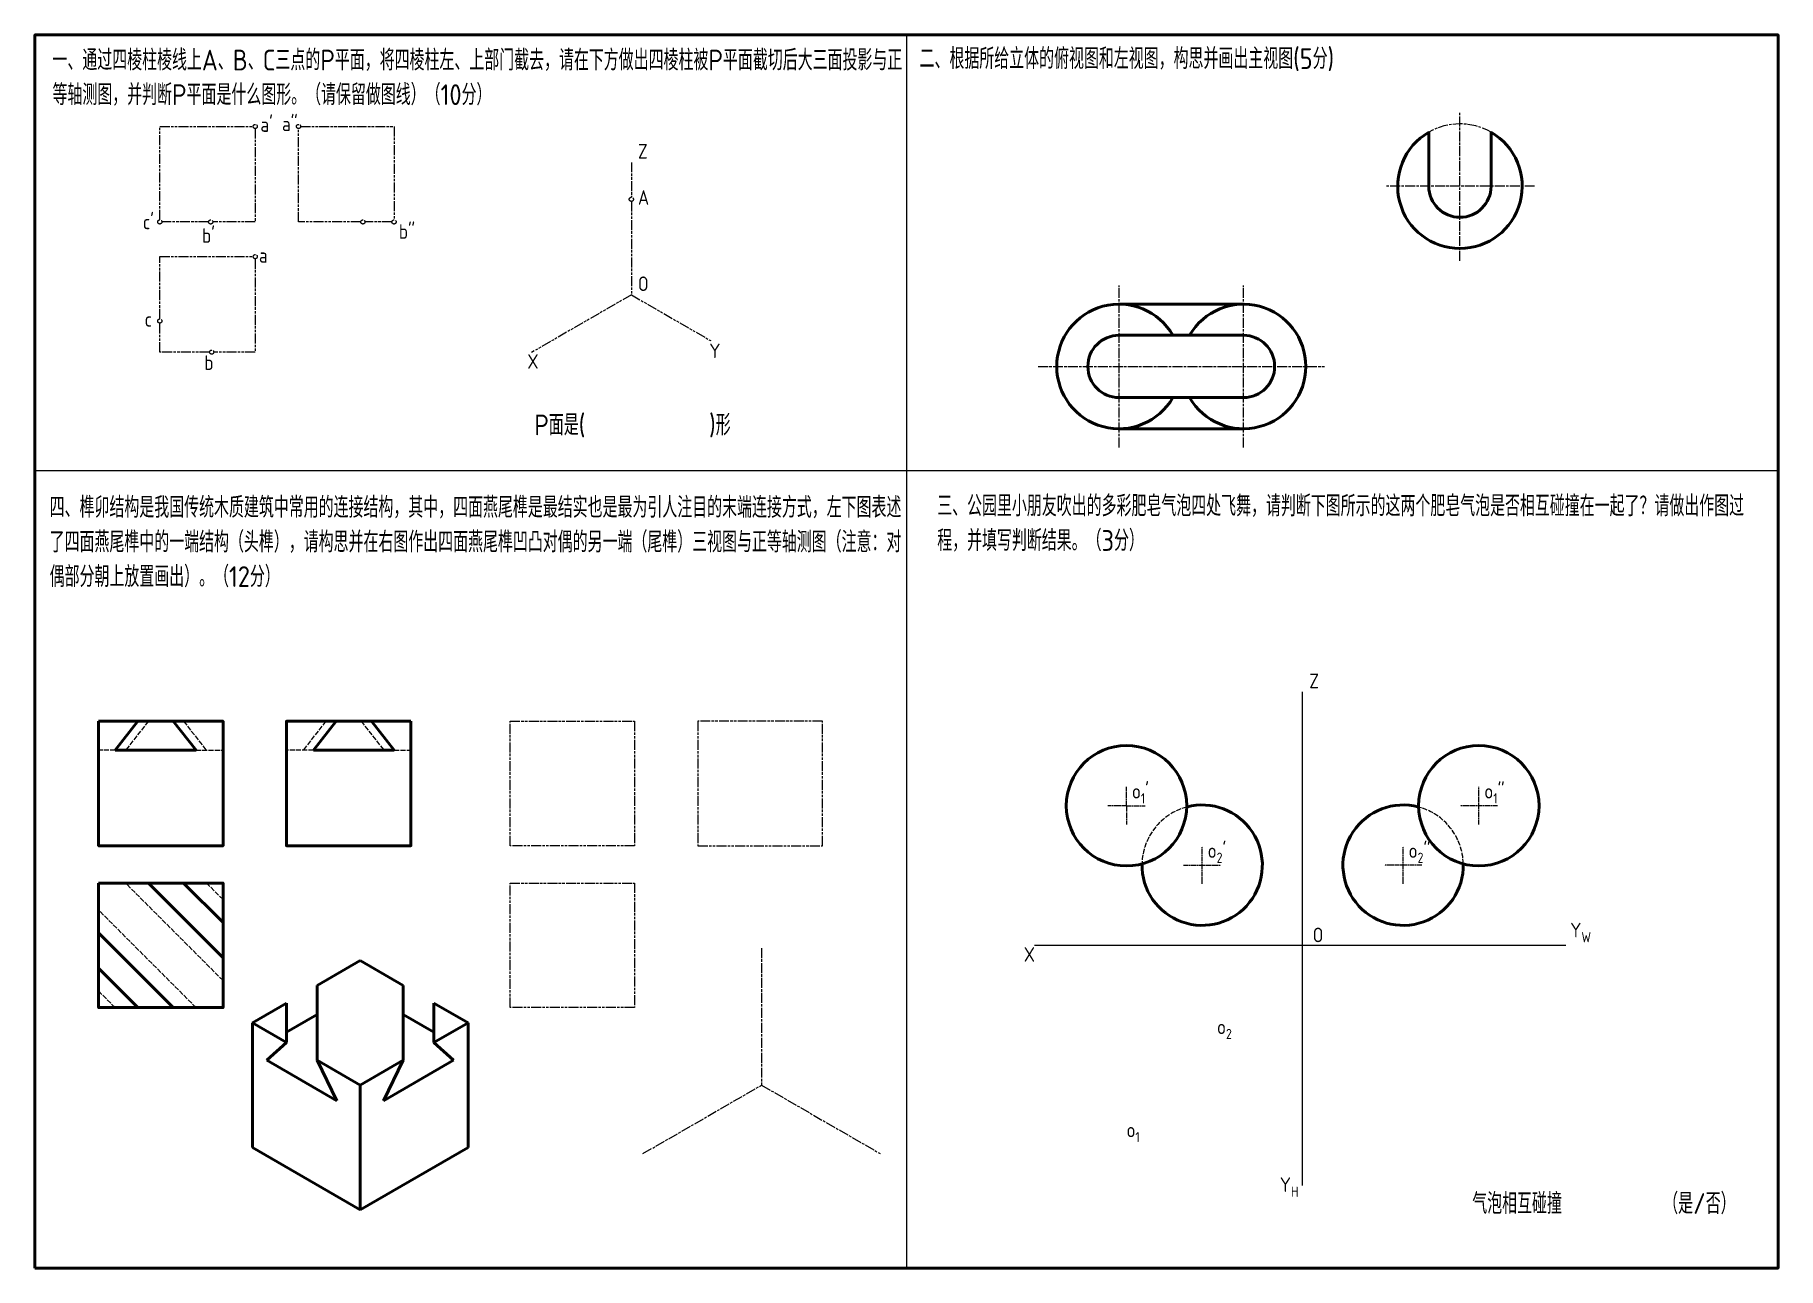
# Model space of a CAD drawing. Header units: millimetres. Extents: x 0 to 420, y 0 to 297.
import ezdxf

# ---------------------------------------------------------------- set-up
doc = ezdxf.new("R2010")
doc.units = ezdxf.units.MM
doc.header["$LTSCALE"] = 0.2
for name, pattern in [('AM_ISO02W050', [7.5, 6, -1.5]), ('AM_ISO08W050', [18, 12, -1.5, 3, -1.5]), ('AM_ISO08W050x2', [9, 6, -0.75, 1.5, -0.75]), ('AM_ISO09W050', [22.5, 12, -1.5, 3, -1.5, 3, -1.5])]:
    doc.linetypes.add(name, pattern=pattern)
for name, color, linetype, lineweight in [('AM_0', 7, 'Continuous', 50), ('AM_11', 3, 'AM_ISO09W050', 25), ('AM_3', 6, 'AM_ISO02W050', 25), ('AM_4', 3, 'Continuous', 25), ('AM_6', 2, 'Continuous', 25), ('AM_7', 4, 'AM_ISO08W050', 25)]:
    doc.layers.add(name, color=color, linetype=linetype, lineweight=lineweight)
doc.styles.get("Standard").update_dxf_attribs({"font": 'gbenor.shx', "bigfont": 'gbcbig.shx'})

msp = doc.modelspace()

# ---------------------------------------------------------------- linework, layer by layer
at = {"layer": 'AM_0'}
for p, q in [((335.84, 260.56), (335.84, 273.55)), ((350.84, 260.56), (350.84, 273.55)), ((261.2, 232.15), (291.2, 232.15)), ((261.2, 224.65), (291.2, 224.65)), ((261.2, 209.65), (291.2, 209.65)), ((261.2, 202.15), (291.2, 202.15)), ((19.34, 124.71), (24.84, 131.71)), ((38.84, 124.71), (33.34, 131.71)), ((67.1, 124.71), (72.6, 131.71)), ((86.6, 124.71), (81.1, 131.71)), ((19.34, 124.71), (38.84, 124.71)), ((86.6, 124.71), (67.1, 124.71)), ((45.34, 74.74), (27.34, 92.74)), ((45.34, 83.24), (35.84, 92.74)), ((33.34, 62.74), (15.34, 80.74)), ((24.84, 62.74), (15.34, 72.24)), ((78.38, 74.07), (67.99, 68.07)), ((78.38, 74.07), (88.77, 68.07)), ((67.99, 50.07), (67.99, 68.07)), ((88.77, 50.07), (88.77, 68.07)), ((60.63, 63.82), (52.4, 59.07)), ((60.63, 54.32), (60.63, 63.82)), ((96.13, 63.82), (104.36, 59.07)), ((96.13, 54.32), (96.13, 63.82)), ((52.4, 59.07), (60.63, 54.32)), ((52.4, 29.07), (52.4, 59.07)), ((67.99, 61.07), (60.63, 56.82)), ((88.77, 61.07), (96.13, 56.82)), ((104.36, 59.07), (96.13, 54.32)), ((104.36, 29.07), (104.36, 59.07)), ((55.86, 50.07), (60.63, 54.32)), ((100.9, 50.07), (96.13, 54.32)), ((55.86, 50.07), (72.75, 40.32)), ((72.75, 40.32), (67.99, 50.07)), ((67.99, 50.07), (78.38, 44.07)), ((88.77, 50.07), (78.38, 44.07)), ((100.9, 50.07), (84.01, 40.32)), ((84.01, 40.32), (88.77, 50.07)), ((78.38, 44.07), (78.38, 14.07)), ((78.38, 14.07), (52.4, 29.07)), ((78.38, 14.07), (104.36, 29.07))]:
    msp.add_line(p, q, dxfattribs=at)
for points in [[(0, 0), (420, 0), (420, 297), (0, 297)], [(15.34, 131.71), (45.34, 131.71), (45.34, 101.71), (15.34, 101.71)], [(90.6, 131.71), (60.6, 131.71), (60.6, 101.71), (90.6, 101.71)], [(15.34, 92.74), (45.34, 92.74), (45.34, 62.74), (15.34, 62.74)]]:
    msp.add_lwpolyline(points, close=True, dxfattribs=at)
for centre in [(263, 111.35), (347.89, 111.35)]:
    msp.add_circle(centre, 14.5, dxfattribs=at)
for centre, radius, start, end in [((343.34, 260.56), 15, 120, 60), ((343.34, 260.56), 7.5, 180, 0), ((261.2, 217.15), 15, 30, 330), ((291.2, 217.15), 15, 210, 150), ((261.2, 217.15), 7.5, 90, 270), ((291.2, 217.15), 7.5, 270, 90), ((281.24, 97.04), 14.5, 178.8264, 104.9725), ((329.65, 97.04), 14.5, 75.0275, 1.1736)]:
    msp.add_arc(centre, radius, start, end, dxfattribs=at)
at = {"layer": 'AM_11'}
for p, q in [((30.1, 252.45), (30.1, 274.95)), ((30.1, 274.95), (52.6, 274.95)), ((53.1, 274.45), (53.1, 251.95)), ((63.53, 251.95), (63.53, 274.45)), ((64.03, 274.95), (86.53, 274.95)), ((86.53, 274.95), (86.53, 252.45)), ((143.71, 266.3), (143.71, 257.9)), ((143.71, 256.9), (143.71, 234.4)), ((41.86, 251.95), (30.6, 251.95)), ((53.1, 251.95), (42.86, 251.95)), ((78.53, 251.95), (63.53, 251.95)), ((86.03, 251.95), (79.53, 251.95)), ((30.1, 228.59), (30.1, 243.59)), ((30.1, 243.59), (52.6, 243.59)), ((53.1, 243.09), (53.1, 220.59)), ((143.71, 234.4), (119.66, 220.51)), ((143.71, 234.4), (162.82, 223.36)), ((30.1, 220.59), (30.1, 227.59)), ((42.1, 220.59), (30.1, 220.59)), ((53.1, 220.59), (43.1, 220.59))]:
    msp.add_line(p, q, dxfattribs=at)
for points in [[(114.48, 131.71), (144.48, 131.71), (144.48, 101.71), (114.48, 101.71)], [(189.73, 131.71), (159.73, 131.71), (159.73, 101.71), (189.73, 101.71)], [(114.48, 92.74), (144.48, 92.74), (144.48, 62.74), (114.48, 62.74)]]:
    msp.add_lwpolyline(points, close=True, dxfattribs=at)
for centre in [(53.1, 274.95), (63.53, 274.95), (143.71, 257.4), (30.1, 251.95), (42.36, 251.95), (79.03, 251.95), (86.53, 251.95), (53.1, 243.59), (30.1, 228.09), (42.6, 220.59)]:
    msp.add_circle(centre, 0.5, dxfattribs=at)
at = {"layer": 'AM_3'}
for p, q in [((27.34, 131.71), (21.84, 124.71)), ((35.84, 131.71), (41.34, 124.67)), ((70.1, 131.71), (64.6, 124.67)), ((78.6, 131.71), (84.1, 124.71)), ((19.34, 124.71), (15.34, 124.71)), ((38.84, 124.71), (45.34, 124.71)), ((67.1, 124.71), (60.6, 124.71)), ((86.6, 124.71), (90.6, 124.71)), ((45.34, 69.24), (21.84, 92.74)), ((45.34, 88.74), (41.34, 92.74)), ((38.84, 62.74), (15.34, 86.24)), ((19.34, 62.74), (15.34, 66.74))]:
    msp.add_line(p, q, dxfattribs=at)
for centre, start, end in [((281.24, 97.04), 104.9725, 178.8264), ((329.65, 97.04), 1.1736, 75.0275)]:
    msp.add_arc(centre, 14.5, start, end, dxfattribs=at)
at = {"layer": 'AM_4'}
for p, q in [((210, 297), (210, 0)), ((0, 192.07), (420, 192.07)), ((305.44, 19.87), (305.44, 138.8)), ((240.83, 77.75), (368.82, 77.75))]:
    msp.add_line(p, q, dxfattribs=at)
at = {"layer": 'AM_7'}
for p, q in [((343.34, 242.56), (343.34, 278.56)), ((361.34, 260.56), (325.34, 260.56)), ((261.2, 197.65), (261.2, 236.65)), ((291.2, 197.65), (291.2, 236.65)), ((241.7, 217.15), (310.7, 217.15)), ((175.09, 77.07), (175.09, 44.07)), ((146.51, 27.57), (175.09, 44.07)), ((175.09, 44.07), (203.66, 27.57))]:
    msp.add_line(p, q, dxfattribs=at)
at = {"layer": 'AM_7', "linetype": 'AM_ISO08W050x2'}
for p, q in [((263, 111.35), (263, 115.87)), ((347.89, 106.82), (347.89, 115.87)), ((263, 111.35), (258.47, 111.35)), ((263, 111.35), (267.52, 111.35)), ((263, 111.35), (263, 106.82)), ((352.41, 111.35), (343.37, 111.35)), ((281.24, 92.52), (281.24, 101.56)), ((329.65, 92.52), (329.65, 101.56)), ((276.72, 97.04), (285.76, 97.04)), ((334.17, 97.04), (325.13, 97.04))]:
    msp.add_line(p, q, dxfattribs=at)
at = {"layer": 'AM_7'}
msp.add_arc((343.34, 260.56), 15, 60, 120, dxfattribs=at)

# ---------------------------------------------------------------- texts
at = {"layer": 'AM_6'}
for s, p in [("a'", (54.34, 273.65)), ('a"', (59.53, 273.82)), ("c'", (26.02, 250.2)), ('b"', (87.7, 247.9)), ("b'", (40.29, 246.92)), ('a', (53.98, 242.14)), ('c', (26.45, 226.74)), ('b', (40.83, 216.31))]:
    msp.add_text(s, height=3.5, dxfattribs=at).set_placement(p)
at = {"layer": 'AM_6', "attachment_point": 1}
for s, width, insert, char_height in [('二、根据所给立体的俯视图和左视图，构思并画出主视图(5分)', 162.393, (213.15, 293.78), 5), ('一、通过四棱柱棱线上A、B、C三点的P平面，将四棱柱左、上部门截去，请在下方做出四棱柱被P平面截切后大三面投影与正等轴测图，并判断P平面是什么图形。（请保留做图线）（10分）', 205.7603, (4.24, 293.43), 5), ('Z', 5.2236, (145.3, 270.72), 3.5), ('A', 5.2236, (145.3, 259.59), 3.5), ('O', 5.2236, (145.3, 238.81), 3.5), ('Y', 5.2236, (162.49, 222.65), 3.5), ('X', 5.2236, (118.65, 220.11), 3.5), ('P面是(           )形', 162.963, (120.32, 205.56), 5), ('四、榫卯结构是我国传统木质建筑中常用的连接结构，其中，四面燕尾榫是最结实也是最为引人注目的末端连接方式，左下图表述了四面燕尾榫中的一端结构（头榫），请构思并在右图作出四面燕尾榫凹凸对偶的另一端（尾榫）三视图与正等轴测图（注意：对偶部分朝上放置画出）。（12分）', 206.4258, (3.57, 185.71), 5), ('三、{\\C2;公园里小朋友吹出的多彩肥皂气泡四处飞舞，请判断下图所示的这两个肥皂气泡是否相互碰撞在一起了？请做出作图过程，并填写判断结果。（3分）}', 198.5677, (217.4, 186.06), 5), ('Z', 5.2236, (307.04, 143.16), 3.5), ("\\A1;o{\\H0.7x;\\S^ 1;}'", 8.3956, (264.31, 116.59), 3.5), ('\\A1;o{\\H0.7x;\\S^ 1;}"', 8.9383, (349.21, 116.59), 3.5), ("\\A1;o{\\H0.7x;\\S^ 2;}'", 9.9488, (282.56, 102.29), 3.5), ('\\A1;o{\\H0.7x;\\S^ 2;}"', 12.2007, (330.97, 102.29), 3.5), ('O', 5.2236, (307.88, 81.99), 3.5), ('\\A1;Y{\\H0.7x;\\S^ W;}', 13.9459, (369.92, 83.17), 3.5), ('X', 5.2236, (238.26, 77.3), 3.5), ('\\A1;o{\\H0.7x;\\S^ 2;}', 9.9488, (284.81, 59.85), 3.5), ('\\A1;o{\\H0.7x;\\S^ 1;}', 8.3956, (263, 35.02), 3.5), ('\\A1;Y{\\H0.7x;\\S^ H;}', 13.7255, (299.95, 21.85), 3.5), ('气泡相互碰撞{\\L         }（是/否）', 162.963, (346.3, 18.06), 5)]:
    msp.add_mtext_dynamic_manual_height_columns(s, width=width, gutter_width=12.5, heights=[0], dxfattribs=dict(at, insert=insert, char_height=char_height))

doc.saveas('drawing.dxf')
